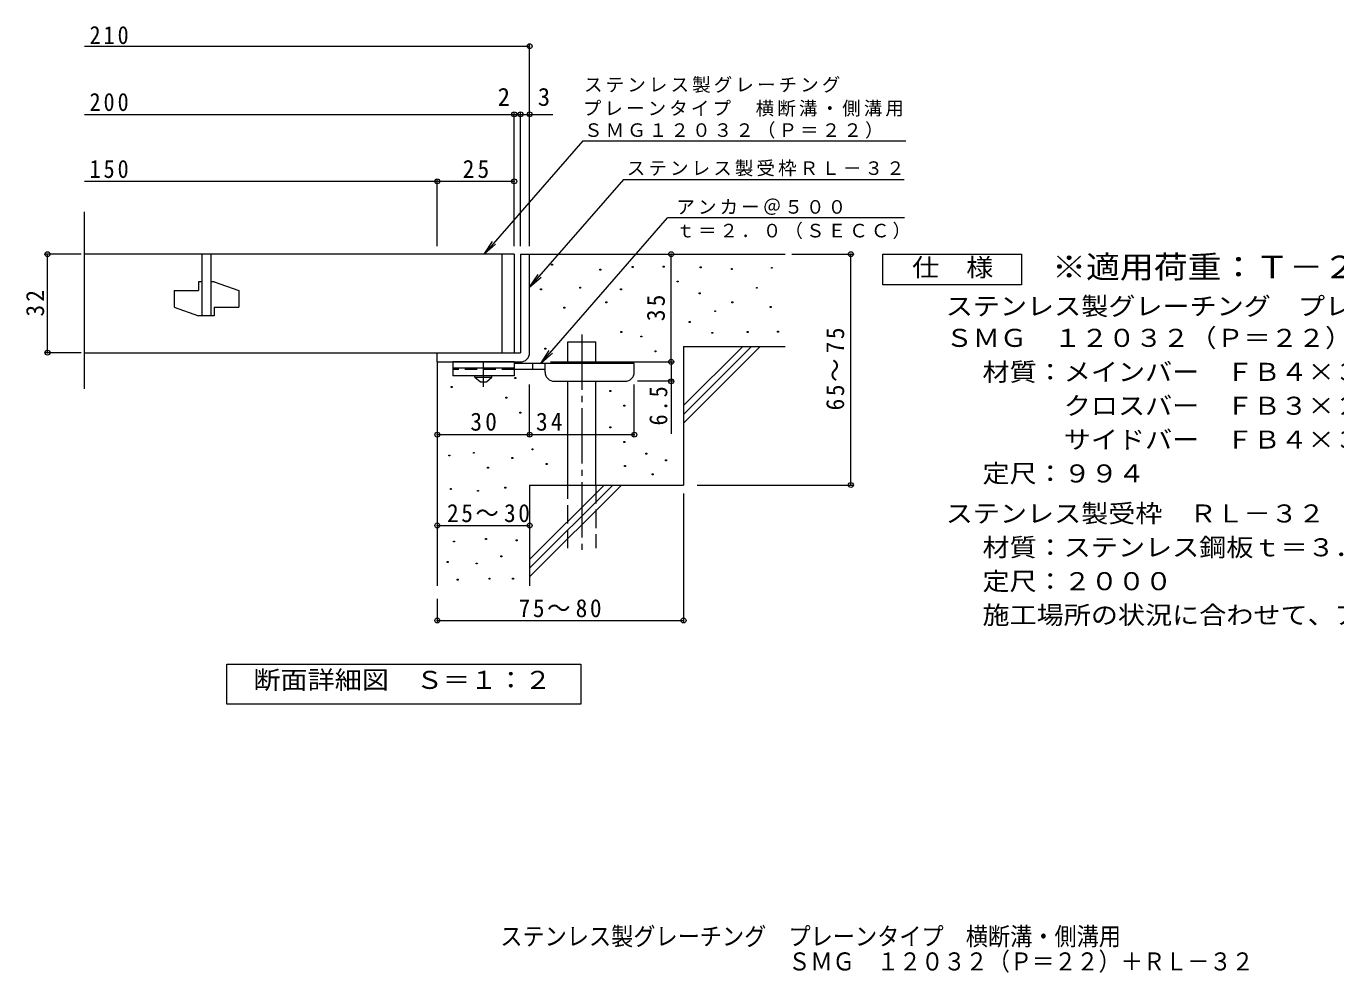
# Model space of a CAD drawing. Units: millimetres, scale not verified. Extents: x -322 to 317, y -274 to 222.
# Drawn here: x -321.8 to 103.6, y -273.8 to 33.8 of the extents above; entities that cross this region are included whole.
import ezdxf
from ezdxf.enums import TextEntityAlignment as Align

# ---------------------------------------------------------------- set-up
doc = ezdxf.new("R2010")
doc.units = ezdxf.units.MM
doc.header["$LTSCALE"] = 2
doc.header["$PDMODE"] = 32
doc.header["$PDSIZE"] = 1.6
for name, pattern in [('CHAIN1', [8, 5, -1, 1, -1]), ('CHAIN2', [12, 9, -1, 1, -1]), ('DASHED2', [3, 2, -1]), ('DASHED3', [4, 3, -1])]:
    doc.linetypes.add(name, pattern=pattern)
for name, color, linetype, lineweight in [('D-0', 7, 'Continuous', 9), ('D-1', 2, 'Continuous', 9), ('D-2', 3, 'Continuous', 9), ('D-4', 7, 'Continuous', 9), ('D-5', 7, 'Continuous', 9), ('D-6', 6, 'Continuous', 9), ('D-9', 4, 'Continuous', 9)]:
    doc.layers.add(name, color=color, linetype=linetype, lineweight=lineweight)
doc.layers.add('F-5_F-5ﾚｲﾔ', color=2, linetype='Continuous')
doc.styles.add('ＭＳ ゴシック', font='')
doc.styles.get('ＭＳ ゴシック').set_extended_font_data('MS Gothic')

msp = doc.modelspace()

# ---------------------------------------------------------------- linework, layer by layer
at = {"layer": 'D-0'}
for points in [[(-151.133, -43.862), (-151.133, -43.562), (-150.833, -43.562), (-150.833, -43.862)], [(-135.467, -45.483), (-135.467, -45.183), (-135.167, -45.183), (-135.167, -45.483)], [(-124.933, -44.672), (-124.933, -44.372), (-124.633, -44.372), (-124.633, -44.672)], [(-114.932, -44.563), (-114.932, -44.263), (-114.633, -44.263), (-114.633, -44.563)], [(-102.904, -44.767), (-102.904, -44.466), (-102.604, -44.466), (-102.604, -44.767)], [(-92.753, -45.308), (-92.753, -45.008), (-92.453, -45.008), (-92.453, -45.308)], [(-79.759, -44.902), (-79.759, -44.602), (-79.459, -44.602), (-79.459, -44.902)], [(-110.362, -49.36), (-110.362, -49.06), (-110.062, -49.06), (-110.062, -49.36)], [(-154.738, -51.924), (-154.738, -51.624), (-154.438, -51.624), (-154.438, -51.924)], [(-142.02, -51.384), (-142.02, -51.084), (-141.72, -51.084), (-141.72, -51.384)], [(-128.756, -51.925), (-128.756, -51.625), (-128.456, -51.625), (-128.456, -51.925)], [(-103.175, -53.158), (-103.175, -52.858), (-102.875, -52.858), (-102.875, -53.158)], [(-84.632, -51.399), (-84.632, -51.099), (-84.332, -51.099), (-84.332, -51.399)], [(-147.153, -57.884), (-147.153, -57.584), (-146.853, -57.584), (-146.853, -57.884)], [(-133.493, -56.121), (-133.493, -55.821), (-133.193, -55.821), (-133.193, -56.121)], [(-98.167, -58.978), (-98.167, -58.678), (-97.867, -58.678), (-97.867, -58.978)], [(-92.617, -56.136), (-92.617, -55.836), (-92.317, -55.836), (-92.317, -56.136)], [(-80.165, -57.625), (-80.165, -57.325), (-79.865, -57.325), (-79.865, -57.625)], [(-106.456, -62.475), (-106.456, -62.174), (-106.156, -62.174), (-106.156, -62.475)], [(-128.62, -65.731), (-128.62, -65.431), (-128.32, -65.431), (-128.32, -65.731)], [(-122.115, -67.228), (-122.115, -66.928), (-121.815, -66.928), (-121.815, -67.228)], [(-99.114, -66.016), (-99.114, -65.716), (-98.814, -65.716), (-98.814, -66.016)], [(-87.61, -65.746), (-87.61, -65.446), (-87.31, -65.446), (-87.31, -65.746)], [(-77.729, -65.61), (-77.729, -65.31), (-77.429, -65.31), (-77.429, -65.61)], [(-153.294, -71.142), (-153.294, -70.842), (-152.994, -70.842), (-152.994, -71.142)], [(-117.544, -72.025), (-117.544, -71.725), (-117.244, -71.725), (-117.244, -72.025)], [(-163.037, -80.664), (-163.037, -80.364), (-162.737, -80.364), (-162.737, -80.664)], [(-183.716, -83.639), (-183.716, -83.339), (-183.416, -83.339), (-183.416, -83.639)], [(-132.257, -84.897), (-132.257, -84.597), (-131.957, -84.597), (-131.957, -84.897)], [(-166.019, -87.127), (-166.019, -86.827), (-165.719, -86.827), (-165.719, -87.127)], [(-161.449, -91.924), (-161.449, -91.624), (-161.149, -91.624), (-161.149, -91.924)], [(-127.686, -89.695), (-127.686, -89.394), (-127.386, -89.394), (-127.386, -89.695)], [(-132.257, -96.73), (-132.257, -96.43), (-131.957, -96.43), (-131.957, -96.73)], [(-127.686, -101.527), (-127.686, -101.227), (-127.386, -101.227), (-127.386, -101.527)], [(-184.504, -105.872), (-184.504, -105.572), (-184.204, -105.572), (-184.204, -105.872)], [(-176.557, -105.023), (-176.557, -104.723), (-176.257, -104.723), (-176.257, -105.023)], [(-157.483, -103.846), (-157.483, -103.546), (-157.183, -103.546), (-157.183, -103.846)], [(-120.509, -105.268), (-120.509, -104.968), (-120.209, -104.968), (-120.209, -105.268)], [(-171.986, -109.821), (-171.986, -109.521), (-171.686, -109.521), (-171.686, -109.821)], [(-164.047, -106.701), (-164.047, -106.401), (-163.747, -106.401), (-163.747, -106.701)], [(-152.912, -108.643), (-152.912, -108.343), (-152.612, -108.343), (-152.612, -108.643)], [(-127.412, -109.329), (-127.412, -109.029), (-127.112, -109.029), (-127.112, -109.329)], [(-114.138, -107.418), (-114.138, -107.118), (-113.838, -107.118), (-113.838, -107.418)], [(-118.46, -112.01), (-118.46, -111.71), (-118.16, -111.71), (-118.16, -112.01)], [(-184.021, -116.758), (-184.021, -116.458), (-183.721, -116.458), (-183.721, -116.758)], [(-175.189, -117.367), (-175.189, -117.067), (-174.889, -117.067), (-174.889, -117.367)], [(-166.357, -116.301), (-166.357, -116.001), (-166.057, -116.001), (-166.057, -116.301)], [(-182.955, -133.812), (-182.955, -133.512), (-182.655, -133.512), (-182.655, -133.812)], [(-172.6, -133.05), (-172.6, -132.75), (-172.3, -132.75), (-172.3, -133.05)], [(-162.627, -133.431), (-162.627, -133.131), (-162.327, -133.131), (-162.327, -133.431)], [(-185.086, -140.511), (-185.086, -140.211), (-184.786, -140.211), (-184.786, -140.511)], [(-167.576, -138.608), (-167.576, -138.308), (-167.276, -138.308), (-167.276, -138.608)], [(-175.646, -140.968), (-175.646, -140.668), (-175.346, -140.668), (-175.346, -140.968)], [(-181.813, -146.221), (-181.813, -145.921), (-181.513, -145.921), (-181.513, -146.221)], [(-171.458, -145.917), (-171.458, -145.617), (-171.158, -145.617), (-171.158, -145.917)], [(-163.845, -145.917), (-163.845, -145.617), (-163.545, -145.617), (-163.545, -145.917)]]:
    msp.add_lwpolyline(points, close=True, dxfattribs=at)
at = {"layer": 'D-1'}
for p, q in [((-161.273, -40.329), (-161.273, -72.329)), ((-161.273, -40.329), (-158.273, -40.329)), ((-158.273, -72.329), (-158.273, -40.329)), ((-188.273, -72.329), (-161.273, -72.329)), ((-188.273, -75.329), (-188.273, -72.329)), ((-188.273, -75.329), (-161.273, -75.329))]:
    msp.add_line(p, q, dxfattribs=at)
msp.add_arc((-161.273, -72.329), 3, 270, 0, dxfattribs=at)
at = {"layer": 'D-2'}
for p, q in [((-302.807, -84.09), (-302.807, -26.59)), ((-163.273, -40.329), (-302.807, -40.329)), ((-264.773, -40.329), (-264.773, -60.329)), ((-261.773, -40.329), (-261.773, -60.329)), ((-167.273, -40.329), (-167.273, -72.329)), ((-163.273, -40.329), (-163.273, -72.329)), ((-265.773, -49.329), (-265.773, -52.079)), ((-264.773, -49.329), (-265.773, -49.329)), ((-260.773, -49.329), (-261.773, -49.329)), ((-260.773, -49.329), (-252.773, -52.079)), ((-273.773, -52.079), (-273.773, -57.579)), ((-273.773, -52.079), (-265.773, -52.079)), ((-252.773, -52.079), (-252.773, -57.579)), ((-273.773, -57.579), (-265.773, -60.329)), ((-260.773, -57.579), (-260.773, -60.329)), ((-260.773, -57.579), (-252.773, -57.579)), ((-260.773, -60.329), (-265.773, -60.329)), ((-302.807, -72.329), (-163.273, -72.329))]:
    msp.add_line(p, q, dxfattribs=at)
at = {"layer": 'D-4'}
for p, q in [((-302.807, 27.244), (-158.273, 27.244)), ((-158.273, -37.738), (-158.273, 27.844)), ((-302.807, 5.105), (-163.273, 5.105)), ((-163.273, -37.738), (-163.273, 5.705)), ((-163.273, 5.105), (-162.273, 5.105)), ((-162.273, 5.105), (-150.741, 5.105)), ((-161.273, -37.738), (-161.273, 5.705)), ((-302.807, -16.645), (-188.273, -16.645)), ((-188.273, -37.738), (-188.273, -16.045)), ((-188.273, -16.645), (-163.273, -16.645)), ((-303.877, -40.329), (-315.487, -40.329)), ((-314.887, -72.329), (-314.887, -40.329)), ((-112.28, -75.329), (-112.28, -40.329)), ((-73.067, -40.329), (-53.336, -40.329)), ((-53.936, -115.329), (-53.936, -40.329)), ((-303.877, -72.329), (-315.487, -72.329)), ((-151.471, -75.329), (-111.68, -75.329)), ((-112.28, -75.329), (-112.28, -98.679)), ((-158.271, -99.55), (-158.271, -82.629)), ((-124.271, -99.55), (-124.271, -82.629)), ((-111.68, -81.629), (-123.271, -81.629)), ((-108.273, -118.084), (-108.273, -159.946)), ((-103.826, -115.329), (-53.336, -115.329)), ((-188.273, -128.453), (-158.273, -128.453)), ((-188.273, -152.329), (-188.273, -159.946)), ((-188.273, -159.346), (-108.273, -159.346))]:
    msp.add_line(p, q, dxfattribs=at)
msp.add_lwpolyline([(-188.271, -98.95), (-158.271, -98.95), (-124.271, -98.95)], dxfattribs=at)
for p in [(-158.273, 27.244), (-163.273, 5.105), (-161.273, 5.105), (-158.273, 5.105), (-188.273, -16.645), (-163.273, -16.645), (-314.887, -40.329), (-112.28, -40.329), (-53.936, -40.329), (-314.887, -72.329), (-112.28, -75.329), (-112.28, -81.629), (-188.271, -98.95), (-158.271, -98.95), (-124.271, -98.95), (-53.936, -115.329), (-188.273, -128.453), (-158.273, -128.453), (-188.273, -159.346), (-108.273, -159.346)]:
    msp.add_point(p, dxfattribs=at)
at = {"layer": 'D-5'}
for p, q in [((-141.025, -3.492), (-173.087, -40.329)), ((-141.025, -3.492), (-59.321, -3.492)), ((-59.321, -3.492), (-36.06, -3.492)), ((-127.766, -16.009), (-158.273, -51.059)), ((-127.766, -16.009), (-36.672, -16.009)), ((-154.649, -75.829), (-113.465, -28.511)), ((-36.54, -28.511), (-113.465, -28.511)), ((-173.087, -40.329), (-170.325, -36.162)), ((-173.087, -40.329), (-169.34, -37.019)), ((-158.273, -51.059), (-155.511, -46.892)), ((-158.273, -51.059), (-154.526, -47.749)), ((-154.649, -75.829), (-151.887, -71.661)), ((-154.649, -75.829), (-150.902, -72.518))]:
    msp.add_line(p, q, dxfattribs=at)
for points in [[(-43.56, -50.329), (-43.56, -40.329), (1.44, -40.329), (1.44, -50.329)], [(-256.672, -186.518), (-256.672, -173.518), (-141.672, -173.518), (-141.672, -186.518)]]:
    msp.add_lwpolyline(points, close=True, dxfattribs=at)
at = {"layer": 'D-6'}
for p, q in [((-158.273, -40.329), (-75.273, -40.329)), ((-145.815, -75.829), (-145.815, -68.829)), ((-145.815, -68.829), (-136.814, -68.829)), ((-136.814, -75.829), (-136.814, -68.829)), ((-108.273, -89.531), (-89.071, -70.329)), ((-108.273, -70.329), (-75.273, -70.329)), ((-108.273, -92.359), (-86.243, -70.329)), ((-108.273, -70.329), (-108.273, -115.329)), ((-108.273, -95.188), (-83.415, -70.329)), ((-188.273, -75.329), (-188.273, -148.059)), ((-145.815, -115.329), (-145.815, -81.629)), ((-136.814, -115.329), (-136.814, -81.629)), ((-158.273, -115.329), (-108.273, -115.329)), ((-158.273, -115.329), (-158.273, -148.059)), ((-158.273, -139.531), (-134.071, -115.329)), ((-158.273, -142.359), (-131.243, -115.329)), ((-158.273, -145.187), (-128.415, -115.329))]:
    msp.add_line(p, q, dxfattribs=at)
at = {"layer": 'D-6', "linetype": 'CHAIN2'}
msp.add_line((-141.314, -66.379), (-141.314, -137.996), dxfattribs=at)
at = {"layer": 'D-6', "linetype": 'DASHED3'}
for p, q in [((-145.815, -135.829), (-145.815, -115.329)), ((-136.814, -115.329), (-136.814, -135.829))]:
    msp.add_line(p, q, dxfattribs=at)
at = {"layer": 'D-9', "color": 3}
for p, q in [((-183.271, -75.329), (-183.271, -79.829)), ((-163.271, -75.329), (-183.271, -75.329)), ((-163.271, -75.329), (-163.271, -79.829)), ((-163.271, -77.329), (-183.271, -77.329)), ((-163.271, -79.829), (-183.271, -79.829))]:
    msp.add_line(p, q, dxfattribs=at)
at = {"layer": 'D-9', "linetype": 'CHAIN1'}
msp.add_line((-173.271, -83.377), (-173.271, -75.329), dxfattribs=at)
at = {"layer": 'D-9'}
for p, q in [((-124.271, -75.829), (-163.271, -75.829)), ((-157.271, -77.829), (-157.271, -75.829)), ((-153.271, -78.629), (-153.271, -75.829)), ((-124.271, -78.629), (-124.271, -75.829)), ((-153.266, -77.829), (-163.271, -77.829)), ((-150.271, -81.629), (-127.271, -81.629))]:
    msp.add_line(p, q, dxfattribs=at)
at = {"layer": 'D-9', "color": 3, "linetype": 'DASHED2'}
msp.add_line((-163.271, -77.829), (-183.271, -77.829), dxfattribs=at)
at = {"layer": 'D-9', "color": 2}
for p, q in [((-176.021, -80.329), (-176.021, -79.829)), ((-176.021, -80.329), (-174.271, -81.829)), ((-176.021, -80.329), (-170.521, -80.329)), ((-172.271, -81.829), (-170.521, -80.329)), ((-170.521, -80.329), (-170.521, -79.829)), ((-174.271, -81.829), (-172.271, -81.829))]:
    msp.add_line(p, q, dxfattribs=at)
at = {"layer": 'D-9'}
for centre, start, end in [((-150.271, -78.629), 180, 270), ((-127.271, -78.629), 270, 0)]:
    msp.add_arc(centre, 3, start, end, dxfattribs=at)

# ---------------------------------------------------------------- texts
at = {"layer": 'D-4', "color": 2, "style": 'ＭＳ ゴシック'}
for s, p in [('2', (-168.641, 6.105)), ('3', (-155.613, 6.105))]:
    msp.add_text(s, height=5.865, dxfattribs=at).set_placement(p, align=Align.BOTTOM_LEFT)
at = {"layer": 'D-4', "color": 2, "char_height": 5.865, "attachment_point": 7, "style": 'ＭＳ ゴシック'}
for s, insert in [('\\T1.27;\\W0.9;210', (-301.22, 27.855)), ('\\T1.27;\\W0.9;200', (-301.22, 6.105)), ('\\T1.27;\\W0.9;150', (-301.22, -15.645)), ('\\T1.27;\\W0.95;25', (-180.023, -15.645)), ('\\T1.27;\\W0.95;30', (-177.521, -97.75)), ('\\T1.27;\\W0.95;34', (-156.198, -97.75)), ('\\T1.22;\\W0.95;25～30', (-185.113, -127.453)), ('\\T1.22;\\W0.95;75～80', (-161.847, -158.346))]:
    msp.add_mtext(s, dxfattribs=dict(at, insert=insert))
at = {"layer": 'D-4', "color": 2, "char_height": 5.865, "attachment_point": 7, "rotation": 90, "style": 'ＭＳ ゴシック'}
for s, insert in [('\\T1.27;\\W0.95;32', (-315.887, -60.579)), ('\\T1.27;\\W0.95;35', (-114.28, -62.079)), ('\\T1.22;\\W0.95;65～75', (-56.042, -91.079)), ('\\T1.27;\\W0.9;6.5', (-113.48, -95.968))]:
    msp.add_mtext(s, dxfattribs=dict(at, insert=insert))
at = {"layer": 'D-5', "color": 2, "style": 'ＭＳ ゴシック', "width": 1.1}
for s, p in [('仕\u3000様', (-34.06, -49.329)), ('ステンレス製グレーチング\u3000プレーンタイプ\u3000横断溝・側溝用', (-23.142, -61.913)), ('ＳＭＧ\u3000１２０３２（Ｐ＝２２）', (-23.142, -72.202)), ('材質：メインバー\u3000ＦＢ４×３２（ＳＵＳ３０４）', (-11.199, -83.258)), ('\u3000\u3000\u3000クロスバー\u3000ＦＢ３×２０（ＳＵＳ３０４）', (-11.199, -94.258)), ('\u3000\u3000\u3000サイドバー\u3000ＦＢ４×３２（ＳＵＳ３０４）', (-11.199, -105.258)), ('定尺：９９４', (-11.199, -116.258)), ('ステンレス製受枠\u3000ＲＬ－３２', (-23.142, -129.258)), ('材質：ステンレス鋼板ｔ＝３．０（ＳＵＳ３０４）', (-11.199, -140.258)), ('定尺：２０００', (-11.199, -151.258)), ('施工場所の状況に合わせて、アンカーをプライヤー等で折り曲げてご使用ください。', (-11.199, -162.258)), ('断面詳細図\u3000Ｓ＝１：２', (-247.987, -183.324))]:
    msp.add_text(s, height=5.865, dxfattribs=at).set_placement(p, align=Align.BOTTOM_LEFT)
at = {"layer": 'D-5', "color": 3, "style": 'ＭＳ ゴシック', "width": 1.1}
msp.add_text('※適用荷重：Ｔ－２０', height=7.331, dxfattribs=at).set_placement((11.44, -50.329), align=Align.BOTTOM_LEFT)
at = {"layer": 'D-5', "char_height": 4.399, "attachment_point": 7, "style": 'ＭＳ ゴシック'}
for s, insert in [('\\T1.17;ステンレス製グレーチング', (-140.596, 12.057)), ('\\T1.17;プレーンタイプ\u3000横断溝・側溝用', (-141.012, 4.346)), ('\\T1.17;ＳＭＧ１２０３２（Ｐ＝２２）', (-140.596, -2.788)), ('\\T1.17;ステンレス製受枠ＲＬ－３２', (-126.714, -15.057)), ('\\T1.17;アンカー＠５００', (-110.618, -27.579)), ('\\T1.17;ｔ＝２．０（ＳＥＣＣ）', (-110.618, -35.443))]:
    msp.add_mtext(s, dxfattribs=dict(at, insert=insert))
at = {"layer": 'F-5_F-5ﾚｲﾔ', "style": 'ＭＳ ゴシック', "width": 0.9}
for s, p in [('ステンレス製グレーチング\u3000プレーンタイプ\u3000横断溝・側溝用\u3000', (-167.806, -266.652)), ('ＳＭＧ\u3000１２０３２（Ｐ＝２２）＋ＲＬ－３２', (-74.283, -274.796))]:
    msp.add_text(s, height=5.865, dxfattribs=at).set_placement(p, align=Align.BOTTOM_LEFT)

doc.saveas('drawing.dxf')
